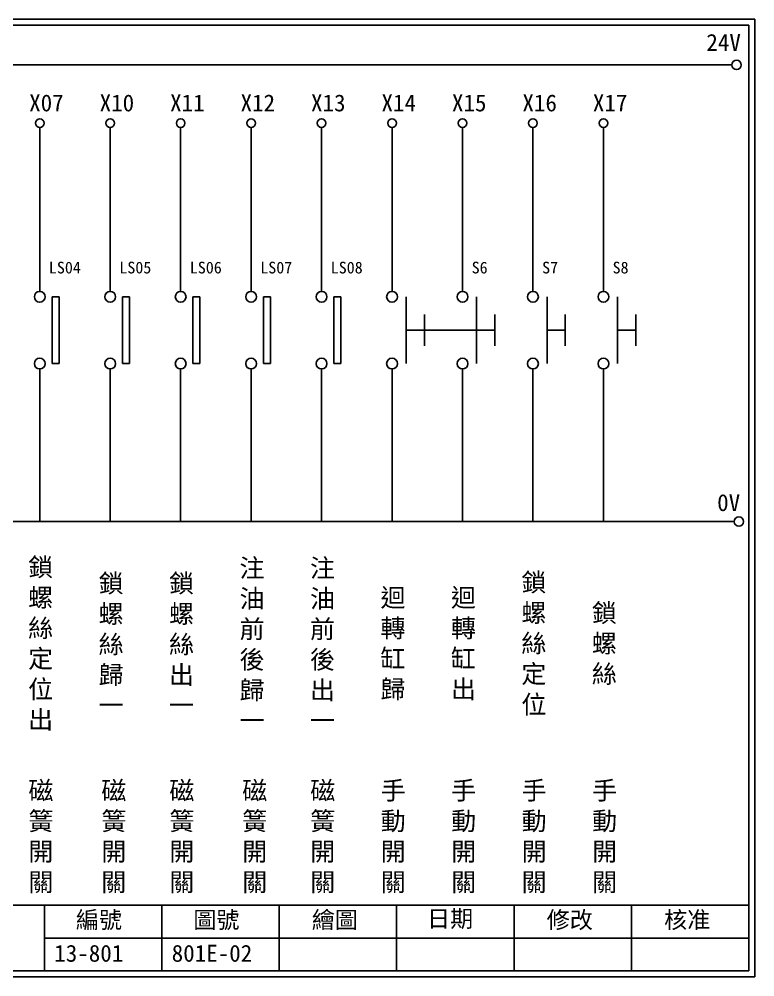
# Model space of a CAD drawing. Extents: x 325 to 612, y 3 to 207.
# Drawn here: x 455.7 to 612.3, y 3 to 207 of the extents above; entities that cross this region are included whole.
import ezdxf

# ---------------------------------------------------------------- set-up
doc = ezdxf.new("R2010")
doc.units = 0
doc.layers.get('0').update_dxf_attribs({"linetype": 'CONTINUOUS'})
doc.layers.add('圖框層', color=7, linetype='CONTINUOUS')
doc.layers.add('標尺寸層', color=3, linetype='CONTINUOUS')
doc.styles.add('CNS', font='romanc.shx', dxfattribs={"bigfont": 'chineset.shx'})
doc.styles.add('STSL', font='KAIU.TTF')

msp = doc.modelspace()

# ---------------------------------------------------------------- linework, layer by layer
for p, q in [((464.2, 147.84), (462.7, 147.84)), ((479.2, 147.84), (477.7, 147.84)), ((494.2, 147.84), (492.7, 147.84)), ((509.2, 147.84), (507.7, 147.84)), ((524.2, 147.84), (522.7, 147.84)), ((541.97, 140.73), (541.97, 144.04)), ((556.97, 140.73), (556.97, 144.04)), ((571.97, 140.73), (571.97, 144.04)), ((586.97, 140.73), (586.97, 144.04)), ((541.97, 140.73), (541.97, 137.42)), ((556.97, 140.73), (556.97, 137.42)), ((571.97, 140.73), (571.97, 137.42)), ((586.97, 140.73), (586.97, 137.42)), ((464.2, 133.61), (462.7, 133.61)), ((479.2, 133.61), (477.7, 133.61)), ((494.2, 133.61), (492.7, 133.61)), ((509.2, 133.61), (507.7, 133.61)), ((524.2, 133.61), (522.7, 133.61))]:
    msp.add_line(p, q)
for centre in [(608.44, 197.22), (608.92, 99.96)]:
    msp.add_circle(centre, 1)
at = {"layer": '圖框層', "color": 7}
for p, q in [((612.32, 206.97), (325.32, 206.97)), ((612.32, 3), (612.32, 206.97)), ((611.07, 205.72), (326.57, 205.72)), ((611.07, 4.25), (611.07, 205.72)), ((326.57, 18.25), (611.07, 18.25)), ((461.07, 4.25), (461.07, 18.25)), ((486.07, 4.25), (486.07, 18.25)), ((511.07, 4.25), (511.07, 18.25)), ((536.07, 4.25), (536.07, 18.25)), ((561.07, 4.25), (561.07, 18.25)), ((586.07, 4.25), (586.07, 18.25)), ((461.07, 11.25), (611.07, 11.25)), ((326.57, 4.25), (611.07, 4.25)), ((325.32, 3), (612.32, 3))]:
    msp.add_line(p, q, dxfattribs=at)
at = {"layer": '標尺寸層', "color": 7}
for p, q in [((329.84, 197.22), (607.44, 197.22)), ((460.09, 183.91), (460.09, 148.99)), ((475.09, 183.91), (475.09, 148.99)), ((490.09, 183.91), (490.09, 148.99)), ((505.09, 183.91), (505.09, 148.99)), ((520.09, 183.91), (520.09, 148.99)), ((535.09, 183.91), (535.09, 148.99)), ((550.09, 183.91), (550.09, 148.99)), ((565.09, 183.91), (565.09, 148.99)), ((580.09, 183.91), (580.09, 148.99)), ((462.7, 133.61), (462.7, 147.84)), ((464.2, 133.61), (464.2, 147.84)), ((477.7, 133.61), (477.7, 147.84)), ((479.2, 133.61), (479.2, 147.84)), ((492.7, 133.61), (492.7, 147.84)), ((494.2, 133.61), (494.2, 147.84)), ((507.7, 133.61), (507.7, 147.84)), ((509.2, 133.61), (509.2, 147.84)), ((522.7, 133.61), (522.7, 147.84)), ((524.2, 133.61), (524.2, 147.84)), ((538.1, 147.84), (538.1, 133.61)), ((553.1, 147.84), (553.1, 133.61)), ((568.1, 147.84), (568.1, 133.61)), ((583.1, 147.84), (583.1, 133.61)), ((541.97, 140.73), (538.1, 140.73)), ((556.97, 140.73), (553.1, 140.73)), ((571.97, 140.73), (568.1, 140.73)), ((586.97, 140.73), (583.1, 140.73)), ((460.09, 132.46), (460.09, 99.96)), ((475.09, 132.46), (475.09, 99.96)), ((490.09, 132.46), (490.09, 99.96)), ((505.09, 132.46), (505.09, 99.96)), ((520.09, 132.46), (520.09, 99.96)), ((535.09, 132.46), (535.09, 99.96)), ((550.09, 132.46), (550.09, 99.96)), ((565.09, 132.46), (565.09, 99.96)), ((580.09, 132.46), (580.09, 99.96)), ((330.05, 99.96), (607.92, 99.96))]:
    msp.add_line(p, q, dxfattribs=at)
at = {"layer": '標尺寸層'}
msp.add_line((553.1, 140.73), (541.97, 140.73), dxfattribs=at)
at = {"layer": '標尺寸層', "color": 7}
for centre, radius in [((460.09, 184.83), 0.92), ((475.09, 184.83), 0.92), ((490.09, 184.83), 0.92), ((505.09, 184.83), 0.92), ((520.09, 184.83), 0.92), ((535.09, 184.83), 0.92), ((550.09, 184.83), 0.92), ((565.09, 184.83), 0.92), ((580.09, 184.83), 0.92), ((460.09, 147.84), 1.15), ((475.09, 147.84), 1.15), ((490.09, 147.84), 1.15), ((505.09, 147.84), 1.15), ((520.09, 147.84), 1.15), ((535.09, 147.84), 1.15), ((550.09, 147.84), 1.15), ((565.09, 147.84), 1.15), ((580.09, 147.84), 1.15), ((460.09, 133.61), 1.15), ((475.09, 133.61), 1.15), ((490.09, 133.61), 1.15), ((505.09, 133.61), 1.15), ((520.09, 133.61), 1.15), ((535.09, 133.61), 1.15), ((550.09, 133.61), 1.15), ((565.09, 133.61), 1.15), ((580.09, 133.61), 1.15)]:
    msp.add_circle(centre, radius, dxfattribs=at)

# ---------------------------------------------------------------- texts
at = {"layer": '圖框層', "color": 4, "style": 'STSL'}
for s, height, p in [('24V', 3.6, (602, 200.22)), ('X07', 3.6, (457.84, 187.33)), ('X10', 3.6, (472.84, 187.33)), ('X11', 3.6, (487.84, 187.33)), ('X12', 3.6, (502.84, 187.33)), ('X13', 3.6, (517.84, 187.33)), ('X14', 3.6, (532.84, 187.33)), ('X15', 3.6, (547.84, 187.33)), ('X16', 3.6, (562.84, 187.33)), ('X17', 3.6, (577.84, 187.33)), ('LS04', 2.5, (462.04, 152.81)), ('LS05', 2.5, (477.04, 152.81)), ('LS06', 2.5, (492.04, 152.81)), ('LS07', 2.5, (507.04, 152.81)), ('LS08', 2.5, (522.04, 152.81)), ('S6', 2.5, (552.04, 152.81)), ('S7', 2.5, (567.04, 152.81)), ('S8', 2.5, (582.04, 152.81)), ('0V', 3.6, (604.3, 102.2)), ('編號', 3.6, (467.78, 13.34)), ('圖號', 3.6, (492.78, 13.34)), ('繪圖', 3.6, (518.01, 13.34)), ('日期', 3.6, (542.54, 13.59)), ('修改', 3.6, (568.01, 13.34)), ('核准', 3.6, (593.01, 13.34)), ('13-801', 3.6, (463.18, 6.22)), ('801E-02', 3.6, (488.18, 6.22))]:
    msp.add_text(s, height=height, dxfattribs=at).set_placement(p)
at = {"layer": '標尺寸層', "color": 7, "char_height": 3.9, "width": 4.9608, "attachment_point": 5, "style": 'CNS'}
for s, insert in [('{\\fDFKai-SB|b0|i0|c136|p65;鎖螺絲定位出}', (460.28, 73.82)), ('{\\fDFKai-SB|b0|i0|c136|p65;注油前後歸一}', (505.28, 73.82)), ('{\\fDFKai-SB|b0|i0|c136|p65;注油前後出一}', (520.28, 73.82)), ('{\\fDFKai-SB|b0|i0|c136|p65;鎖螺絲歸一}', (475.28, 73.82)), ('{\\fDFKai-SB|b0|i0|c136|p65;鎖螺絲出一}', (490.28, 73.82)), ('{\\fDFKai-SB|b0|i0|c136|p65;鎖螺絲定位}', (565.28, 73.82)), ('{\\fDFKai-SB|b0|i0|c136|p65;迴轉缸歸}', (535.28, 73.82)), ('{\\fDFKai-SB|b0|i0|c136|p65;迴轉缸出}', (550.28, 73.82)), ('{\\fDFKai-SB|b0|i0|c136|p65;鎖螺絲}', (580.28, 73.82)), ('{\\fDFKai-SB|b0|i0|c136|p65;磁簧開關}', (460.34, 32.72)), ('{\\fDFKai-SB|b0|i0|c136|p65;磁簧開關}', (475.86, 32.72)), ('{\\fDFKai-SB|b0|i0|c136|p65;磁簧開關}', (490.34, 32.72)), ('{\\fDFKai-SB|b0|i0|c136|p65;磁簧開關}', (505.86, 32.72)), ('{\\fDFKai-SB|b0|i0|c136|p65;磁簧開關}', (520.34, 32.72)), ('{\\fDFKai-SB|b0|i0|c136|p65;手動開關}', (535.34, 32.72)), ('{\\fDFKai-SB|b0|i0|c136|p65;手動開關}', (550.34, 32.72)), ('{\\fDFKai-SB|b0|i0|c136|p65;手動開關}', (565.34, 32.72)), ('{\\fDFKai-SB|b0|i0|c136|p65;手動開關}', (580.34, 32.72))]:
    msp.add_mtext(s, dxfattribs=dict(at, insert=insert))

doc.saveas('drawing.dxf')
